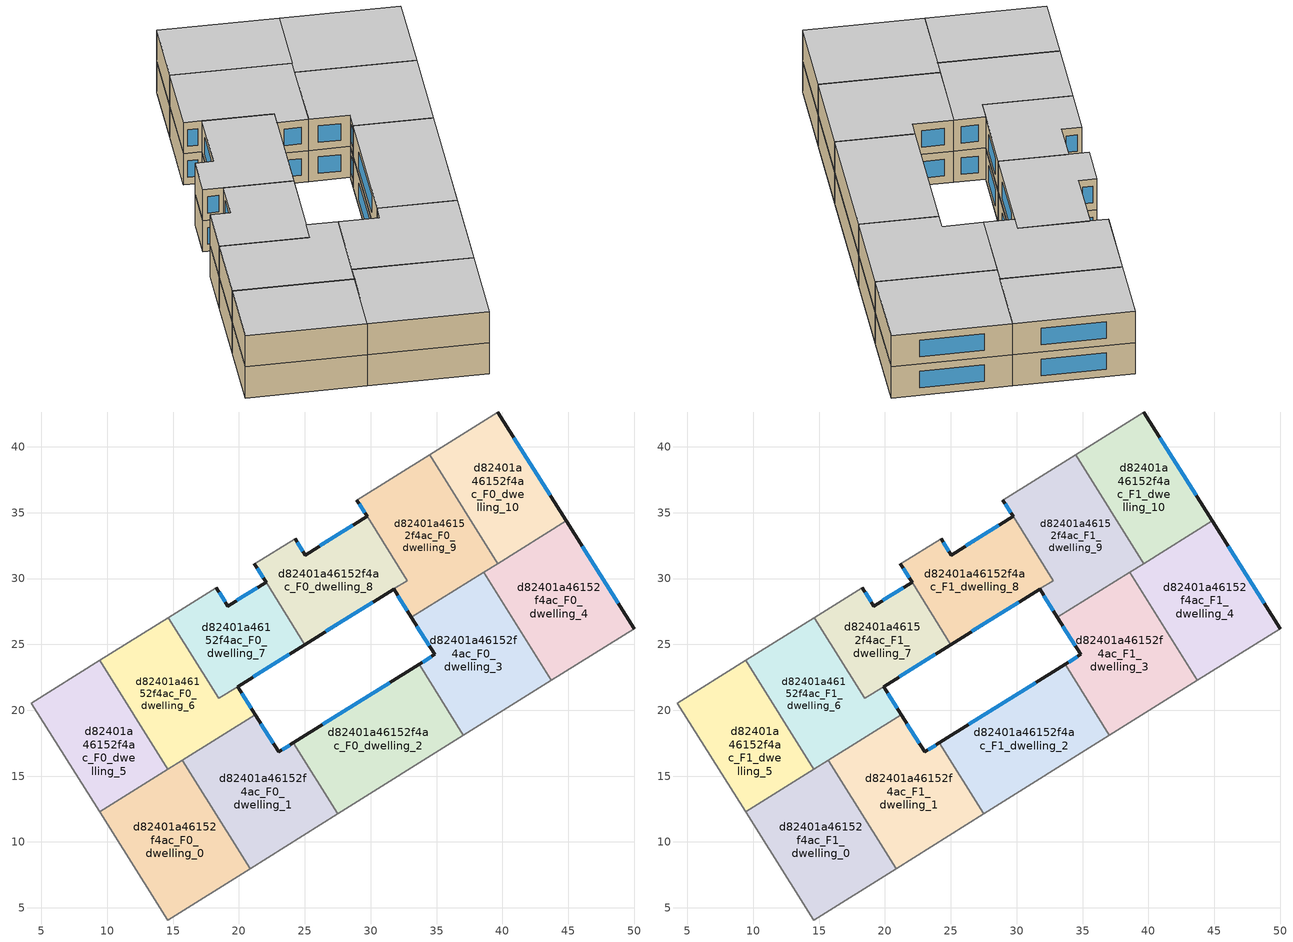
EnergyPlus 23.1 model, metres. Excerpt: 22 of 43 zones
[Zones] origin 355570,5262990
d82401a46152f4ac_F0_dwelling_0
 floor ground (EU_floor_Construction): 15.71,16.2 20.84,7.98 14.59,4.08 9.43,12.28 z0
 wall adiabatic (EU_wall_Construction): 9.43,12.28 14.59,4.08 20.84,7.98 z0:3
 wall to d82401a46152f4ac_F0_dwelling_1 (EU_wall_Construction): 20.84,7.98 15.71,16.2 z0:3
 wall to d82401a46152f4ac_F0_dwelling_5 (EU_wall_Construction): 14.61,15.51 9.43,12.28 z0:3
 wall to d82401a46152f4ac_F0_dwelling_6 (EU_wall_Construction): 15.71,16.2 14.61,15.51 z0:3
d82401a46152f4ac_F0_dwelling_1
 floor ground (EU_floor_Construction): 24.13,17.52 27.49,12.13 20.84,7.98 15.71,16.2 21.24,19.65 23.02,16.83 z0
 wall outside (EU_wall_Construction): 24.13,17.52 23.02,16.83 21.24,19.65 z0:3
 wall to d82401a46152f4ac_F0_dwelling_2 (EU_wall_Construction): 27.49,12.13 24.13,17.52 z0:3
 wall adiabatic (EU_wall_Construction): 20.84,7.98 27.49,12.13 z0:3
 wall to d82401a46152f4ac_F0_dwelling_6 (EU_wall_Construction): 21.24,19.65 15.71,16.2 z0:3
 window (EU_Window_Construction): 22.6,17.5 21.66,18.99 / 23.87,17.36 23.28,17 z0.7:2.3
d82401a46152f4ac_F0_dwelling_10
 floor ground (EU_floor_Construction): 39.65,42.64 44.84,34.39 39.64,31.14 34.47,39.41 z0
 wall outside (EU_wall_Construction): 44.84,34.39 39.65,42.64 z0:3
 wall to d82401a46152f4ac_F0_dwelling_9 (EU_wall_Construction): 34.47,39.41 39.64,31.14 z0:3
 wall adiabatic (EU_wall_Construction): 39.65,42.64 34.47,39.41 z0:3
 wall to d82401a46152f4ac_F0_dwelling_4 (EU_wall_Construction): 39.64,31.14 44.84,34.39 z0:3
 window (EU_Window_Construction): 43.62,36.33 40.87,40.71 z0.7:2.3
d82401a46152f4ac_F0_dwelling_2
 floor ground (EU_floor_Construction): 33.68,23.49 37.04,18.1 27.49,12.13 24.13,17.52 z0
 wall outside (EU_wall_Construction): 33.68,23.49 24.13,17.52 z0:3
 wall to d82401a46152f4ac_F0_dwelling_3 (EU_wall_Construction): 37.04,18.1 33.68,23.49 z0:3
 wall adiabatic (EU_wall_Construction): 27.49,12.13 37.04,18.1 z0:3
 window (EU_Window_Construction): 31.43,22.09 26.37,18.92 z0.7:2.3
d82401a46152f4ac_F0_dwelling_3
 floor ground (EU_floor_Construction): 38.59,30.48 43.72,22.26 37.04,18.1 33.68,23.49 34.87,24.24 33.1,27.06 z0
 wall outside (EU_wall_Construction): 33.1,27.06 34.87,24.24 33.68,23.49 z0:3
 wall to d82401a46152f4ac_F0_dwelling_4 (EU_wall_Construction): 43.72,22.26 38.59,30.48 z0:3
 wall adiabatic (EU_wall_Construction): 37.04,18.1 43.72,22.26 z0:3
 wall to d82401a46152f4ac_F0_dwelling_9 (EU_wall_Construction): 38.59,30.48 33.1,27.06 z0:3
 window (EU_Window_Construction): 34.59,24.06 33.96,23.66 / 33.52,26.39 34.46,24.9 z0.7:2.3
d82401a46152f4ac_F0_dwelling_4
 floor ground (EU_floor_Construction): 44.84,34.39 50,26.19 43.72,22.26 38.59,30.48 z0
 wall outside (EU_wall_Construction): 50,26.19 44.84,34.39 z0:3
 wall adiabatic (EU_wall_Construction): 43.72,22.26 50,26.19 z0:3
 wall to d82401a46152f4ac_F0_dwelling_9 (EU_wall_Construction): 39.64,31.14 38.59,30.48 z0:3
 window (EU_Window_Construction): 48.79,28.11 46.05,32.46 z0.7:2.3
d82401a46152f4ac_F0_dwelling_5
 floor ground (EU_floor_Construction): 9.45,23.78 14.61,15.51 9.43,12.28 4.24,20.53 z0
 wall adiabatic (EU_wall_Construction): 9.45,23.78 4.24,20.53 9.43,12.28 z0:3
 wall to d82401a46152f4ac_F0_dwelling_6 (EU_wall_Construction): 14.61,15.51 9.45,23.78 z0:3
d82401a46152f4ac_F0_dwelling_6
 floor ground (EU_floor_Construction): 19.9,21.79 21.24,19.65 14.61,15.51 9.45,23.78 14.64,27.02 18.46,20.9 z0
 wall outside (EU_wall_Construction): 21.24,19.65 19.9,21.79 z0:3
 wall adiabatic (EU_wall_Construction): 14.64,27.02 9.45,23.78 z0:3
 wall to d82401a46152f4ac_F0_dwelling_7 (EU_wall_Construction): 19.9,21.79 18.46,20.9 14.64,27.02 z0:3
 window (EU_Window_Construction): 20.93,20.16 20.21,21.29 z0.7:2.3
d82401a46152f4ac_F0_dwelling_7
 floor ground (EU_floor_Construction): 22.06,29.72 25.01,24.99 18.46,20.9 14.64,27.02 18.29,29.3 19.16,27.92 z0
 wall outside (EU_wall_Construction): 22.06,29.72 19.16,27.92 18.29,29.3 / 19.89,21.79 25.01,24.99 z0:3
 wall adiabatic (EU_wall_Construction): 18.29,29.3 14.64,27.02 z0:3
 wall to d82401a46152f4ac_F0_dwelling_8 (EU_wall_Construction): 25.01,24.99 22.06,29.72 z0:3
 window (EU_Window_Construction): 18.95,28.24 18.49,28.98 / 21.38,29.3 19.84,28.34 / 21.1,22.54 23.81,24.24 z0.7:2.3
d82401a46152f4ac_F0_dwelling_8
 floor ground (EU_floor_Construction): 29.72,34.72 32.77,29.84 25.01,24.99 22.06,29.72 21.18,31.11 24.26,33.04 25.04,31.78 z0
 wall outside (EU_wall_Construction): 25.01,24.99 31.74,29.2 / 21.18,31.11 22.06,29.72 / 29.72,34.72 25.04,31.78 24.26,33.04 z0:3
 wall adiabatic (EU_wall_Construction): 24.26,33.04 21.19,31.12 z0:3
 wall to d82401a46152f4ac_F0_dwelling_9 (EU_wall_Construction): 31.75,29.21 32.77,29.84 29.72,34.72 z0:3
 window (EU_Window_Construction): 26.59,25.98 30.16,28.21 / 21.39,30.79 21.85,30.05 / 24.86,32.08 24.44,32.74 / 28.62,34.03 26.14,32.47 z0.7:2.3
d82401a46152f4ac_F0_dwelling_9
 floor ground (EU_floor_Construction): 34.47,39.41 39.64,31.14 33.1,27.06 31.75,29.21 32.77,29.84 29.72,34.72 28.94,35.96 z0
 wall outside (EU_wall_Construction): 28.94,35.96 29.72,34.72 / 31.75,29.21 33.1,27.06 z0:3
 wall adiabatic (EU_wall_Construction): 34.47,39.41 28.95,35.96 z0:3
 window (EU_Window_Construction): 29.12,35.67 29.54,35.01 / 32.07,28.7 32.78,27.56 z0.7:2.3
d82401a46152f4ac_F1_dwelling_0
 floor to d82401a46152f4ac_F0_dwelling_0 (EU_floor_Construction): 15.71,16.2 20.84,7.98 14.59,4.08 9.43,12.28 z3
 wall adiabatic (EU_wall_Construction): 9.43,12.28 14.59,4.08 20.84,7.98 z3:6
 wall to d82401a46152f4ac_F1_dwelling_1 (EU_wall_Construction): 20.84,7.98 15.71,16.2 z3:6
 wall to d82401a46152f4ac_F1_dwelling_5 (EU_wall_Construction): 14.61,15.51 9.43,12.28 z3:6
 wall to d82401a46152f4ac_F1_dwelling_6 (EU_wall_Construction): 15.71,16.2 14.61,15.51 z3:6
 ceiling to d82401a46152f4ac_F2_dwelling_0 (EU_floor_Construction): 20.84,7.98 15.71,16.2 9.43,12.28 14.59,4.08 z6
d82401a46152f4ac_F1_dwelling_1
 floor to d82401a46152f4ac_F0_dwelling_1 (EU_floor_Construction): 24.13,17.52 27.49,12.13 20.84,7.98 15.71,16.2 21.24,19.65 23.02,16.83 z3
 wall outside (EU_wall_Construction): 24.13,17.52 23.02,16.83 21.24,19.65 z3:6
 wall to d82401a46152f4ac_F1_dwelling_2 (EU_wall_Construction): 27.49,12.13 24.13,17.52 z3:6
 wall adiabatic (EU_wall_Construction): 20.84,7.98 27.49,12.13 z3:6
 wall to d82401a46152f4ac_F1_dwelling_6 (EU_wall_Construction): 21.24,19.65 15.71,16.2 z3:6
 window (EU_Window_Construction): 22.6,17.5 21.66,18.99 / 23.87,17.36 23.28,17 z3.7:5.3
 ceiling to d82401a46152f4ac_F2_dwelling_1 (EU_floor_Construction): 27.49,12.13 24.13,17.52 23.02,16.83 21.24,19.65 15.71,16.2 20.84,7.98 z6
d82401a46152f4ac_F1_dwelling_10
 floor to d82401a46152f4ac_F0_dwelling_10 (EU_floor_Construction): 39.65,42.64 44.84,34.39 39.64,31.14 34.47,39.41 z3
 wall outside (EU_wall_Construction): 44.84,34.39 39.65,42.64 z3:6
 wall to d82401a46152f4ac_F1_dwelling_9 (EU_wall_Construction): 34.47,39.41 39.64,31.14 z3:6
 wall adiabatic (EU_wall_Construction): 39.65,42.64 34.47,39.41 z3:6
 wall to d82401a46152f4ac_F1_dwelling_4 (EU_wall_Construction): 39.64,31.14 44.84,34.39 z3:6
 window (EU_Window_Construction): 43.62,36.33 40.87,40.71 z3.7:5.3
 ceiling to d82401a46152f4ac_F2_dwelling_10 (EU_floor_Construction): 44.84,34.39 39.65,42.64 34.47,39.41 39.64,31.14 z6
d82401a46152f4ac_F1_dwelling_2
 floor to d82401a46152f4ac_F0_dwelling_2 (EU_floor_Construction): 33.68,23.49 37.04,18.1 27.49,12.13 24.13,17.52 z3
 wall outside (EU_wall_Construction): 33.68,23.49 24.13,17.52 z3:6
 wall to d82401a46152f4ac_F1_dwelling_3 (EU_wall_Construction): 37.04,18.1 33.68,23.49 z3:6
 wall adiabatic (EU_wall_Construction): 27.49,12.13 37.04,18.1 z3:6
 window (EU_Window_Construction): 31.43,22.09 26.37,18.92 z3.7:5.3
 ceiling to d82401a46152f4ac_F2_dwelling_2 (EU_floor_Construction): 37.04,18.1 33.68,23.49 24.13,17.52 27.49,12.13 z6
d82401a46152f4ac_F1_dwelling_3
 floor to d82401a46152f4ac_F0_dwelling_3 (EU_floor_Construction): 38.59,30.48 43.72,22.26 37.04,18.1 33.68,23.49 34.87,24.24 33.1,27.06 z3
 wall outside (EU_wall_Construction): 33.1,27.06 34.87,24.24 33.68,23.49 z3:6
 wall to d82401a46152f4ac_F1_dwelling_4 (EU_wall_Construction): 43.72,22.26 38.59,30.48 z3:6
 wall adiabatic (EU_wall_Construction): 37.04,18.1 43.72,22.26 z3:6
 wall to d82401a46152f4ac_F1_dwelling_9 (EU_wall_Construction): 38.59,30.48 33.1,27.06 z3:6
 window (EU_Window_Construction): 34.59,24.06 33.96,23.66 / 33.52,26.39 34.46,24.9 z3.7:5.3
 ceiling to d82401a46152f4ac_F2_dwelling_3 (EU_floor_Construction): 43.72,22.26 38.59,30.48 33.1,27.06 34.87,24.24 33.68,23.49 37.04,18.1 z6
d82401a46152f4ac_F1_dwelling_4
 floor to d82401a46152f4ac_F0_dwelling_4 (EU_floor_Construction): 44.84,34.39 50,26.19 43.72,22.26 38.59,30.48 z3
 wall outside (EU_wall_Construction): 50,26.19 44.84,34.39 z3:6
 wall adiabatic (EU_wall_Construction): 43.72,22.26 50,26.19 z3:6
 wall to d82401a46152f4ac_F1_dwelling_9 (EU_wall_Construction): 39.64,31.14 38.59,30.48 z3:6
 window (EU_Window_Construction): 48.79,28.11 46.05,32.46 z3.7:5.3
 ceiling to d82401a46152f4ac_F2_dwelling_4 (EU_floor_Construction): 50,26.19 44.84,34.39 38.59,30.48 43.72,22.26 z6
d82401a46152f4ac_F1_dwelling_5
 floor to d82401a46152f4ac_F0_dwelling_5 (EU_floor_Construction): 9.45,23.78 14.61,15.51 9.43,12.28 4.24,20.53 z3
 wall adiabatic (EU_wall_Construction): 9.45,23.78 4.24,20.53 9.43,12.28 z3:6
 wall to d82401a46152f4ac_F1_dwelling_6 (EU_wall_Construction): 14.61,15.51 9.45,23.78 z3:6
 ceiling to d82401a46152f4ac_F2_dwelling_5 (EU_floor_Construction): 14.61,15.51 9.45,23.78 4.24,20.53 9.43,12.28 z6
d82401a46152f4ac_F1_dwelling_6
 floor to d82401a46152f4ac_F0_dwelling_6 (EU_floor_Construction): 19.9,21.79 21.24,19.65 14.61,15.51 9.45,23.78 14.64,27.02 18.46,20.9 z3
 wall outside (EU_wall_Construction): 21.24,19.65 19.9,21.79 z3:6
 wall adiabatic (EU_wall_Construction): 14.64,27.02 9.45,23.78 z3:6
 wall to d82401a46152f4ac_F1_dwelling_7 (EU_wall_Construction): 19.9,21.79 18.46,20.9 14.64,27.02 z3:6
 window (EU_Window_Construction): 20.93,20.16 20.21,21.29 z3.7:5.3
 ceiling to d82401a46152f4ac_F2_dwelling_6 (EU_floor_Construction): 21.24,19.65 19.9,21.79 18.46,20.9 14.64,27.02 9.45,23.78 14.61,15.51 z6
d82401a46152f4ac_F1_dwelling_7
 floor to d82401a46152f4ac_F0_dwelling_7 (EU_floor_Construction): 22.06,29.72 25.01,24.99 18.46,20.9 14.64,27.02 18.29,29.3 19.16,27.92 z3
 wall outside (EU_wall_Construction): 22.06,29.72 19.16,27.92 18.29,29.3 / 19.89,21.79 25.01,24.99 z3:6
 wall adiabatic (EU_wall_Construction): 18.29,29.3 14.64,27.02 z3:6
 wall to d82401a46152f4ac_F1_dwelling_8 (EU_wall_Construction): 25.01,24.99 22.06,29.72 z3:6
 window (EU_Window_Construction): 18.95,28.24 18.49,28.98 / 21.38,29.3 19.84,28.34 / 21.1,22.54 23.81,24.24 z3.7:5.3
 ceiling to d82401a46152f4ac_F2_dwelling_7 (EU_floor_Construction): 25.01,24.99 22.06,29.72 19.16,27.92 18.29,29.3 14.64,27.02 18.46,20.9 z6
d82401a46152f4ac_F1_dwelling_8
 floor to d82401a46152f4ac_F0_dwelling_8 (EU_floor_Construction): 29.72,34.72 32.77,29.84 25.01,24.99 22.06,29.72 21.18,31.11 24.26,33.04 25.04,31.78 z3
 wall outside (EU_wall_Construction): 25.01,24.99 31.74,29.2 / 21.18,31.11 22.06,29.72 / 29.72,34.72 25.04,31.78 24.26,33.04 z3:6
 wall adiabatic (EU_wall_Construction): 24.26,33.04 21.19,31.12 z3:6
 wall to d82401a46152f4ac_F1_dwelling_9 (EU_wall_Construction): 31.75,29.21 32.77,29.84 29.72,34.72 z3:6
 window (EU_Window_Construction): 26.59,25.98 30.16,28.21 / 21.39,30.79 21.85,30.05 / 24.86,32.08 24.44,32.74 / 28.62,34.03 26.14,32.47 z3.7:5.3
 ceiling to d82401a46152f4ac_F2_dwelling_8 (EU_floor_Construction): 32.77,29.84 29.72,34.72 25.04,31.78 24.26,33.04 21.18,31.11 22.06,29.72 25.01,24.99 z6
d82401a46152f4ac_F1_dwelling_9
 floor to d82401a46152f4ac_F0_dwelling_9 (EU_floor_Construction): 34.47,39.41 39.64,31.14 33.1,27.06 31.75,29.21 32.77,29.84 29.72,34.72 28.94,35.96 z3
 wall outside (EU_wall_Construction): 28.94,35.96 29.72,34.72 / 31.75,29.21 33.1,27.06 z3:6
 wall adiabatic (EU_wall_Construction): 34.47,39.41 28.95,35.96 z3:6
 window (EU_Window_Construction): 29.12,35.67 29.54,35.01 / 32.07,28.7 32.78,27.56 z3.7:5.3
 ceiling to d82401a46152f4ac_F2_dwelling_9 (EU_floor_Construction): 39.64,31.14 34.47,39.41 28.94,35.96 29.72,34.72 32.77,29.84 31.75,29.21 33.1,27.06 z6
[Building]
EU S2 Campaign: North Axis=0; Terrain=City; Solar Distribution=FullExterior
[Site:Location]
Budapest.Ferenc.Liszt.Intl.AP: Latitude=47.437; Longitude=19.256; Time Zone=1; Elevation=185
[SizingPeriod:WeatherFileDays]
AnnualSizingPeriod: Begin Month=1; Begin Day of Month=1; End Month=12; End Day of Month=31; Day of Week for Start Day=Monday; Use Weather File Daylight Saving Period=No; Use Weather File Rain and Snow Indicators=No
[MATERIAL]
EU_InternalMass_Material: Roughness=MediumRough; Thickness=0.1; Conductivity=1; Density=1800; Specific Heat=900; Thermal Absorptance=0.9; Solar Absorptance=0.7; Visible Absorptance=0.7
[MATERIAL:NOMASS] Roughness=MediumRough; Thermal Absorptance=0.9; Solar Absorptance=0.7; Visible Absorptance=0.7
Name | Thermal Resistance
EU_wall_NoMass | 0.832559
EU_floor_NoMass | 0.872794
[WINDOWMATERIAL:SIMPLEGLAZINGSYSTEM]
EU_Window_SimpleGlazing: UFactor=2.79869; Solar Heat Gain Coefficient=0.75; Visible Transmittance=0.75
[CONSTRUCTION]
EU_wall_Construction: EU_wall_NoMass
EU_floor_Construction: EU_floor_NoMass
EU_Window_Construction: EU_Window_SimpleGlazing
EU_InternalMass_Construction: EU_InternalMass_Material
[ZONE] Type=1; Multiplier=1; Ceiling Height=autocalculate; Floor Area=autocalculate; Part of Total Floor Area=Yes
Name | Volume
d82401a46152f4ac_F0_dwelling_0; d82401a46152f4ac_F1_dwelling_0 | 214.756
d82401a46152f4ac_F0_dwelling_1; d82401a46152f4ac_F1_dwelling_1 | 214.738
d82401a46152f4ac_F0_dwelling_10; d82401a46152f4ac_F1_dwelling_10 | 178.971
d82401a46152f4ac_F0_dwelling_2; d82401a46152f4ac_F1_dwelling_2 | 214.739
d82401a46152f4ac_F0_dwelling_3; d82401a46152f4ac_F1_dwelling_3; d82401a46152f4ac_F0_dwelling_4; d82401a46152f4ac_F1_dwelling_4 | 214.742
d82401a46152f4ac_F0_dwelling_5; d82401a46152f4ac_F1_dwelling_5 | 178.95
d82401a46152f4ac_F0_dwelling_6; d82401a46152f4ac_F1_dwelling_6 | 191.809
d82401a46152f4ac_F0_dwelling_7 | 150.538
d82401a46152f4ac_F1_dwelling_7 | 150.485
d82401a46152f4ac_F0_dwelling_8; d82401a46152f4ac_F1_dwelling_8 | 173.713
d82401a46152f4ac_F0_dwelling_9; d82401a46152f4ac_F1_dwelling_9 | 199.776
[INTERNALMASS] Construction=EU_InternalMass_Construction
Name | Zone or ZoneList | Surface Area
d82401a46152f4ac_F0_dwelling_0_EU_InternalMass | d82401a46152f4ac_F0_dwelling_0 | 71.5852
d82401a46152f4ac_F0_dwelling_1_EU_InternalMass | d82401a46152f4ac_F0_dwelling_1 | 71.5793
d82401a46152f4ac_F0_dwelling_2_EU_InternalMass | d82401a46152f4ac_F0_dwelling_2 | 71.5795
d82401a46152f4ac_F0_dwelling_3_EU_InternalMass | d82401a46152f4ac_F0_dwelling_3 | 71.5807
d82401a46152f4ac_F0_dwelling_4_EU_InternalMass | d82401a46152f4ac_F0_dwelling_4 | 71.5807
d82401a46152f4ac_F0_dwelling_5_EU_InternalMass | d82401a46152f4ac_F0_dwelling_5 | 59.65
d82401a46152f4ac_F0_dwelling_6_EU_InternalMass | d82401a46152f4ac_F0_dwelling_6 | 63.9359
d82401a46152f4ac_F0_dwelling_7_EU_InternalMass | d82401a46152f4ac_F0_dwelling_7 | 50.1804
d82401a46152f4ac_F0_dwelling_8_EU_InternalMass | d82401a46152f4ac_F0_dwelling_8 | 57.8999
d82401a46152f4ac_F0_dwelling_9_EU_InternalMass | d82401a46152f4ac_F0_dwelling_9 | 66.5905
d82401a46152f4ac_F0_dwelling_10_EU_InternalMass | d82401a46152f4ac_F0_dwelling_10 | 59.6568
d82401a46152f4ac_F1_dwelling_0_EU_InternalMass | d82401a46152f4ac_F1_dwelling_0 | 71.5852
d82401a46152f4ac_F1_dwelling_1_EU_InternalMass | d82401a46152f4ac_F1_dwelling_1 | 71.5793
d82401a46152f4ac_F1_dwelling_2_EU_InternalMass | d82401a46152f4ac_F1_dwelling_2 | 71.5795
d82401a46152f4ac_F1_dwelling_3_EU_InternalMass | d82401a46152f4ac_F1_dwelling_3 | 71.5807
d82401a46152f4ac_F1_dwelling_4_EU_InternalMass | d82401a46152f4ac_F1_dwelling_4 | 71.5807
d82401a46152f4ac_F1_dwelling_5_EU_InternalMass | d82401a46152f4ac_F1_dwelling_5 | 59.65
d82401a46152f4ac_F1_dwelling_6_EU_InternalMass | d82401a46152f4ac_F1_dwelling_6 | 63.9359
d82401a46152f4ac_F1_dwelling_7_EU_InternalMass | d82401a46152f4ac_F1_dwelling_7 | 50.1804
d82401a46152f4ac_F1_dwelling_8_EU_InternalMass | d82401a46152f4ac_F1_dwelling_8 | 57.8999
d82401a46152f4ac_F1_dwelling_9_EU_InternalMass | d82401a46152f4ac_F1_dwelling_9 | 66.5905
d82401a46152f4ac_F1_dwelling_10_EU_InternalMass | d82401a46152f4ac_F1_dwelling_10 | 59.6568
[OTHEREQUIPMENT] Fuel Type=Electricity; Design Level Calculation Method=Watts/Area; Power per Zone Floor Area=1; Fraction Latent=0; Fraction Radiant=0; Fraction Lost=0; Carbon Dioxide Generation Rate=0; EndUse Subcategory=EU_Step8_InternalGains
Name | Zone or ZoneList or Space or SpaceList | Schedule
EU_Step8_InternalGain_d82401a46152f4ac_F0_dwelling_0_f000 | d82401a46152f4ac_F0_dwelling_0 | EU_Step8_GainSchedule_d82401a46152f4ac_F0_dwelling_0_f000
EU_Step8_InternalGain_d82401a46152f4ac_F0_dwelling_1_f000 | d82401a46152f4ac_F0_dwelling_1 | EU_Step8_GainSchedule_d82401a46152f4ac_F0_dwelling_1_f000
EU_Step8_InternalGain_d82401a46152f4ac_F0_dwelling_2_f000 | d82401a46152f4ac_F0_dwelling_2 | EU_Step8_GainSchedule_d82401a46152f4ac_F0_dwelling_2_f000
EU_Step8_InternalGain_d82401a46152f4ac_F0_dwelling_3_f000 | d82401a46152f4ac_F0_dwelling_3 | EU_Step8_GainSchedule_d82401a46152f4ac_F0_dwelling_3_f000
EU_Step8_InternalGain_d82401a46152f4ac_F0_dwelling_4_f000 | d82401a46152f4ac_F0_dwelling_4 | EU_Step8_GainSchedule_d82401a46152f4ac_F0_dwelling_4_f000
EU_Step8_InternalGain_d82401a46152f4ac_F0_dwelling_5_f000 | d82401a46152f4ac_F0_dwelling_5 | EU_Step8_GainSchedule_d82401a46152f4ac_F0_dwelling_5_f000
EU_Step8_InternalGain_d82401a46152f4ac_F0_dwelling_6_f000 | d82401a46152f4ac_F0_dwelling_6 | EU_Step8_GainSchedule_d82401a46152f4ac_F0_dwelling_6_f000
EU_Step8_InternalGain_d82401a46152f4ac_F0_dwelling_7_f000 | d82401a46152f4ac_F0_dwelling_7 | EU_Step8_GainSchedule_d82401a46152f4ac_F0_dwelling_7_f000
EU_Step8_InternalGain_d82401a46152f4ac_F0_dwelling_8_f000 | d82401a46152f4ac_F0_dwelling_8 | EU_Step8_GainSchedule_d82401a46152f4ac_F0_dwelling_8_f000
EU_Step8_InternalGain_d82401a46152f4ac_F0_dwelling_9_f000 | d82401a46152f4ac_F0_dwelling_9 | EU_Step8_GainSchedule_d82401a46152f4ac_F0_dwelling_9_f000
EU_Step8_InternalGain_d82401a46152f4ac_F0_dwelling_10_f000 | d82401a46152f4ac_F0_dwelling_10 | EU_Step8_GainSchedule_d82401a46152f4ac_F0_dwelling_10_f000
EU_Step8_InternalGain_d82401a46152f4ac_F1_dwelling_0_f000 | d82401a46152f4ac_F1_dwelling_0 | EU_Step8_GainSchedule_d82401a46152f4ac_F1_dwelling_0_f000
EU_Step8_InternalGain_d82401a46152f4ac_F1_dwelling_1_f000 | d82401a46152f4ac_F1_dwelling_1 | EU_Step8_GainSchedule_d82401a46152f4ac_F1_dwelling_1_f000
EU_Step8_InternalGain_d82401a46152f4ac_F1_dwelling_2_f000 | d82401a46152f4ac_F1_dwelling_2 | EU_Step8_GainSchedule_d82401a46152f4ac_F1_dwelling_2_f000
EU_Step8_InternalGain_d82401a46152f4ac_F1_dwelling_3_f000 | d82401a46152f4ac_F1_dwelling_3 | EU_Step8_GainSchedule_d82401a46152f4ac_F1_dwelling_3_f000
EU_Step8_InternalGain_d82401a46152f4ac_F1_dwelling_4_f000 | d82401a46152f4ac_F1_dwelling_4 | EU_Step8_GainSchedule_d82401a46152f4ac_F1_dwelling_4_f000
EU_Step8_InternalGain_d82401a46152f4ac_F1_dwelling_5_f000 | d82401a46152f4ac_F1_dwelling_5 | EU_Step8_GainSchedule_d82401a46152f4ac_F1_dwelling_5_f000
EU_Step8_InternalGain_d82401a46152f4ac_F1_dwelling_6_f000 | d82401a46152f4ac_F1_dwelling_6 | EU_Step8_GainSchedule_d82401a46152f4ac_F1_dwelling_6_f000
EU_Step8_InternalGain_d82401a46152f4ac_F1_dwelling_7_f000 | d82401a46152f4ac_F1_dwelling_7 | EU_Step8_GainSchedule_d82401a46152f4ac_F1_dwelling_7_f000
EU_Step8_InternalGain_d82401a46152f4ac_F1_dwelling_8_f000 | d82401a46152f4ac_F1_dwelling_8 | EU_Step8_GainSchedule_d82401a46152f4ac_F1_dwelling_8_f000
EU_Step8_InternalGain_d82401a46152f4ac_F1_dwelling_9_f000 | d82401a46152f4ac_F1_dwelling_9 | EU_Step8_GainSchedule_d82401a46152f4ac_F1_dwelling_9_f000
EU_Step8_InternalGain_d82401a46152f4ac_F1_dwelling_10_f000 | d82401a46152f4ac_F1_dwelling_10 | EU_Step8_GainSchedule_d82401a46152f4ac_F1_dwelling_10_f000
[ZONEVENTILATION:DESIGNFLOWRATE] Schedule=EU_AlwaysOn; Design Flow Rate Calculation Method=AirChanges/Hour; Air Changes per Hour=0.475469; Ventilation Type=Natural; Fan Pressure Rise=0; Fan Total Efficiency=1; Constant Term Coefficient=1; Temperature Term Coefficient=0; Velocity Term Coefficient=0; Velocity Squared Term Coefficient=0; Minimum Indoor Temperature=-100; Maximum Indoor Temperature=100; Delta Temperature=-100; Minimum Outdoor Temperature=-100; Maximum Outdoor Temperature=100; Maximum Wind Speed=40
Name | Zone or ZoneList or Space or SpaceList
EU_ConstantAir_d82401a46152f4ac_F0_dwelling_0 | d82401a46152f4ac_F0_dwelling_0
EU_ConstantAir_d82401a46152f4ac_F0_dwelling_1 | d82401a46152f4ac_F0_dwelling_1
EU_ConstantAir_d82401a46152f4ac_F0_dwelling_2 | d82401a46152f4ac_F0_dwelling_2
EU_ConstantAir_d82401a46152f4ac_F0_dwelling_3 | d82401a46152f4ac_F0_dwelling_3
EU_ConstantAir_d82401a46152f4ac_F0_dwelling_4 | d82401a46152f4ac_F0_dwelling_4
EU_ConstantAir_d82401a46152f4ac_F0_dwelling_5 | d82401a46152f4ac_F0_dwelling_5
EU_ConstantAir_d82401a46152f4ac_F0_dwelling_6 | d82401a46152f4ac_F0_dwelling_6
EU_ConstantAir_d82401a46152f4ac_F0_dwelling_7 | d82401a46152f4ac_F0_dwelling_7
EU_ConstantAir_d82401a46152f4ac_F0_dwelling_8 | d82401a46152f4ac_F0_dwelling_8
EU_ConstantAir_d82401a46152f4ac_F0_dwelling_9 | d82401a46152f4ac_F0_dwelling_9
EU_ConstantAir_d82401a46152f4ac_F0_dwelling_10 | d82401a46152f4ac_F0_dwelling_10
EU_ConstantAir_d82401a46152f4ac_F1_dwelling_0 | d82401a46152f4ac_F1_dwelling_0
EU_ConstantAir_d82401a46152f4ac_F1_dwelling_1 | d82401a46152f4ac_F1_dwelling_1
EU_ConstantAir_d82401a46152f4ac_F1_dwelling_2 | d82401a46152f4ac_F1_dwelling_2
EU_ConstantAir_d82401a46152f4ac_F1_dwelling_3 | d82401a46152f4ac_F1_dwelling_3
EU_ConstantAir_d82401a46152f4ac_F1_dwelling_4 | d82401a46152f4ac_F1_dwelling_4
EU_ConstantAir_d82401a46152f4ac_F1_dwelling_5 | d82401a46152f4ac_F1_dwelling_5
EU_ConstantAir_d82401a46152f4ac_F1_dwelling_6 | d82401a46152f4ac_F1_dwelling_6
EU_ConstantAir_d82401a46152f4ac_F1_dwelling_7 | d82401a46152f4ac_F1_dwelling_7
EU_ConstantAir_d82401a46152f4ac_F1_dwelling_8 | d82401a46152f4ac_F1_dwelling_8
EU_ConstantAir_d82401a46152f4ac_F1_dwelling_9 | d82401a46152f4ac_F1_dwelling_9
EU_ConstantAir_d82401a46152f4ac_F1_dwelling_10 | d82401a46152f4ac_F1_dwelling_10
[HVACTEMPLATE:THERMOSTAT] Constant Heating Setpoint=20; Constant Cooling Setpoint=50
EU_HeatOnly_d82401a46152f4ac_F0_dwelling_0; EU_HeatOnly_d82401a46152f4ac_F0_dwelling_1; EU_HeatOnly_d82401a46152f4ac_F0_dwelling_2; EU_HeatOnly_d82401a46152f4ac_F0_dwelling_3; EU_HeatOnly_d82401a46152f4ac_F0_dwelling_4; EU_HeatOnly_d82401a46152f4ac_F0_dwelling_5; EU_HeatOnly_d82401a46152f4ac_F0_dwelling_6; EU_HeatOnly_d82401a46152f4ac_F0_dwelling_7; EU_HeatOnly_d82401a46152f4ac_F0_dwelling_8; EU_HeatOnly_d82401a46152f4ac_F0_dwelling_9; EU_HeatOnly_d82401a46152f4ac_F0_dwelling_10; EU_HeatOnly_d82401a46152f4ac_F1_dwelling_0; EU_HeatOnly_d82401a46152f4ac_F1_dwelling_1; EU_HeatOnly_d82401a46152f4ac_F1_dwelling_2; EU_HeatOnly_d82401a46152f4ac_F1_dwelling_3; EU_HeatOnly_d82401a46152f4ac_F1_dwelling_4; EU_HeatOnly_d82401a46152f4ac_F1_dwelling_5; EU_HeatOnly_d82401a46152f4ac_F1_dwelling_6; EU_HeatOnly_d82401a46152f4ac_F1_dwelling_7; EU_HeatOnly_d82401a46152f4ac_F1_dwelling_8; EU_HeatOnly_d82401a46152f4ac_F1_dwelling_9; EU_HeatOnly_d82401a46152f4ac_F1_dwelling_10; EU_HeatOnly_d82401a46152f4ac_F2_dwelling_0; EU_HeatOnly_d82401a46152f4ac_F2_dwelling_1; EU_HeatOnly_d82401a46152f4ac_F2_dwelling_2; EU_HeatOnly_d82401a46152f4ac_F2_dwelling_3; EU_HeatOnly_d82401a46152f4ac_F2_dwelling_4; EU_HeatOnly_d82401a46152f4ac_F2_dwelling_5; EU_HeatOnly_d82401a46152f4ac_F2_dwelling_6; EU_HeatOnly_d82401a46152f4ac_F2_dwelling_7; EU_HeatOnly_d82401a46152f4ac_F2_dwelling_8; EU_HeatOnly_d82401a46152f4ac_F2_dwelling_9; EU_HeatOnly_d82401a46152f4ac_F2_dwelling_10; EU_HeatOnly_d82401a46152f4ac_F3_dwelling_0; EU_HeatOnly_d82401a46152f4ac_F3_dwelling_1; EU_HeatOnly_d82401a46152f4ac_F3_dwelling_2; EU_HeatOnly_d82401a46152f4ac_F3_dwelling_3; EU_HeatOnly_d82401a46152f4ac_F3_dwelling_4; EU_HeatOnly_d82401a46152f4ac_F3_dwelling_5; EU_HeatOnly_d82401a46152f4ac_F3_dwelling_6; EU_HeatOnly_d82401a46152f4ac_F3_dwelling_7; EU_HeatOnly_d82401a46152f4ac_F3_dwelling_8; EU_HeatOnly_d82401a46152f4ac_F3_dwelling_9
[HVACTEMPLATE:ZONE:IDEALLOADSAIRSYSTEM] System Availability Schedule=EU_AlwaysOn; Maximum Heating Supply Air Temperature=50; Minimum Cooling Supply Air Temperature=13; Maximum Heating Supply Air Humidity Ratio=0.0156; Minimum Cooling Supply Air Humidity Ratio=0.0077; Heating Limit=NoLimit; Cooling Limit=NoLimit; Heating Availability Schedule=EU_AlwaysOn; Cooling Availability Schedule=EU_CoolingOff; Dehumidification Control Type=ConstantSensibleHeatRatio; Cooling Sensible Heat Ratio=0.7; Dehumidification Setpoint=60; Humidification Control Type=None; Humidification Setpoint=30; Outdoor Air Method=None; Outdoor Air Flow Rate per Person=0.00944; Outdoor Air Flow Rate per Zone Floor Area=0; Outdoor Air Flow Rate per Zone=0; Demand Controlled Ventilation Type=None; Outdoor Air Economizer Type=NoEconomizer; Heat Recovery Type=None; Sensible Heat Recovery Effectiveness=0.7; Latent Heat Recovery Effectiveness=0.65
Name | Template Thermostat
d82401a46152f4ac_F0_dwelling_0 | EU_HeatOnly_d82401a46152f4ac_F0_dwelling_0
d82401a46152f4ac_F0_dwelling_1 | EU_HeatOnly_d82401a46152f4ac_F0_dwelling_1
d82401a46152f4ac_F0_dwelling_2 | EU_HeatOnly_d82401a46152f4ac_F0_dwelling_2
d82401a46152f4ac_F0_dwelling_3 | EU_HeatOnly_d82401a46152f4ac_F0_dwelling_3
d82401a46152f4ac_F0_dwelling_4 | EU_HeatOnly_d82401a46152f4ac_F0_dwelling_4
d82401a46152f4ac_F0_dwelling_5 | EU_HeatOnly_d82401a46152f4ac_F0_dwelling_5
d82401a46152f4ac_F0_dwelling_6 | EU_HeatOnly_d82401a46152f4ac_F0_dwelling_6
d82401a46152f4ac_F0_dwelling_7 | EU_HeatOnly_d82401a46152f4ac_F0_dwelling_7
d82401a46152f4ac_F0_dwelling_8 | EU_HeatOnly_d82401a46152f4ac_F0_dwelling_8
d82401a46152f4ac_F0_dwelling_9 | EU_HeatOnly_d82401a46152f4ac_F0_dwelling_9
d82401a46152f4ac_F0_dwelling_10 | EU_HeatOnly_d82401a46152f4ac_F0_dwelling_10
d82401a46152f4ac_F1_dwelling_0 | EU_HeatOnly_d82401a46152f4ac_F1_dwelling_0
d82401a46152f4ac_F1_dwelling_1 | EU_HeatOnly_d82401a46152f4ac_F1_dwelling_1
d82401a46152f4ac_F1_dwelling_2 | EU_HeatOnly_d82401a46152f4ac_F1_dwelling_2
d82401a46152f4ac_F1_dwelling_3 | EU_HeatOnly_d82401a46152f4ac_F1_dwelling_3
d82401a46152f4ac_F1_dwelling_4 | EU_HeatOnly_d82401a46152f4ac_F1_dwelling_4
d82401a46152f4ac_F1_dwelling_5 | EU_HeatOnly_d82401a46152f4ac_F1_dwelling_5
d82401a46152f4ac_F1_dwelling_6 | EU_HeatOnly_d82401a46152f4ac_F1_dwelling_6
d82401a46152f4ac_F1_dwelling_7 | EU_HeatOnly_d82401a46152f4ac_F1_dwelling_7
d82401a46152f4ac_F1_dwelling_8 | EU_HeatOnly_d82401a46152f4ac_F1_dwelling_8
d82401a46152f4ac_F1_dwelling_9 | EU_HeatOnly_d82401a46152f4ac_F1_dwelling_9
d82401a46152f4ac_F1_dwelling_10 | EU_HeatOnly_d82401a46152f4ac_F1_dwelling_10
[SIZING:ZONE] Zone Cooling Design Supply Air Temperature Input Method=SupplyAirTemperature; Zone Cooling Design Supply Air Temperature=13; Zone Heating Design Supply Air Temperature Input Method=SupplyAirTemperature; Zone Heating Design Supply Air Temperature=50; Zone Cooling Design Supply Air Humidity Ratio=0.008; Zone Heating Design Supply Air Humidity Ratio=0.008; Cooling Design Air Flow Method=DesignDay; Cooling Design Air Flow Rate=0; Cooling Minimum Air Flow per Zone Floor Area=0.000762; Cooling Minimum Air Flow=0; Cooling Minimum Air Flow Fraction=0.2; Heating Design Air Flow Method=DesignDay; Heating Design Air Flow Rate=0; Heating Maximum Air Flow per Zone Floor Area=0.002032; Heating Maximum Air Flow=0.141576; Heating Maximum Air Flow Fraction=0.3; Account for Dedicated Outdoor Air System=No; Dedicated Outdoor Air System Control Strategy=NeutralSupplyAir; Dedicated Outdoor Air Low Setpoint Temperature for Design=autosize; Dedicated Outdoor Air High Setpoint Temperature for Design=autosize; Zone Load Sizing Method=Sensible Load Only No Latent Load; Zone Latent Cooling Design Supply Air Humidity Ratio Input Method=HumidityRatioDifference; Zone Cooling Design Supply Air Humidity Ratio Difference=0.005; Zone Latent Heating Design Supply Air Humidity Ratio Input Method=HumidityRatioDifference; Zone Humidification Design Supply Air Humidity Ratio Difference=0.005
d82401a46152f4ac_F0_dwelling_0; d82401a46152f4ac_F0_dwelling_1; d82401a46152f4ac_F0_dwelling_2; d82401a46152f4ac_F0_dwelling_3; d82401a46152f4ac_F0_dwelling_4; d82401a46152f4ac_F0_dwelling_5; d82401a46152f4ac_F0_dwelling_6; d82401a46152f4ac_F0_dwelling_7; d82401a46152f4ac_F0_dwelling_8; d82401a46152f4ac_F0_dwelling_9; d82401a46152f4ac_F0_dwelling_10; d82401a46152f4ac_F1_dwelling_0; d82401a46152f4ac_F1_dwelling_1; d82401a46152f4ac_F1_dwelling_2; d82401a46152f4ac_F1_dwelling_3; d82401a46152f4ac_F1_dwelling_4; d82401a46152f4ac_F1_dwelling_5; d82401a46152f4ac_F1_dwelling_6; d82401a46152f4ac_F1_dwelling_7; d82401a46152f4ac_F1_dwelling_8; d82401a46152f4ac_F1_dwelling_9; d82401a46152f4ac_F1_dwelling_10
[SCHEDULE:CONSTANT]
Name | Hourly Value
EU_AlwaysOn | 1
EU_CoolingOff | 0
[SCHEDULE:FILE] Column Number=1; Rows to Skip at Top=0; Number of Hours of Data=8760; Column Separator=Comma; Interpolate to Timestep=No; Minutes per Item=60; Adjust Schedule for Daylight Savings=Yes
Name | File
EU_Step8_GainSchedule_d82401a46152f4ac_F0_dwelling_0_f000 | ../../schedules/d82401a46152f4ac/d82401a46152f4ac_F0_dwelling_0_f000_gain.csv
EU_Step8_GainSchedule_d82401a46152f4ac_F0_dwelling_1_f000 | ../../schedules/d82401a46152f4ac/d82401a46152f4ac_F0_dwelling_1_f000_gain.csv
EU_Step8_GainSchedule_d82401a46152f4ac_F0_dwelling_2_f000 | ../../schedules/d82401a46152f4ac/d82401a46152f4ac_F0_dwelling_2_f000_gain.csv
EU_Step8_GainSchedule_d82401a46152f4ac_F0_dwelling_3_f000 | ../../schedules/d82401a46152f4ac/d82401a46152f4ac_F0_dwelling_3_f000_gain.csv
EU_Step8_GainSchedule_d82401a46152f4ac_F0_dwelling_4_f000 | ../../schedules/d82401a46152f4ac/d82401a46152f4ac_F0_dwelling_4_f000_gain.csv
EU_Step8_GainSchedule_d82401a46152f4ac_F0_dwelling_5_f000 | ../../schedules/d82401a46152f4ac/d82401a46152f4ac_F0_dwelling_5_f000_gain.csv
EU_Step8_GainSchedule_d82401a46152f4ac_F0_dwelling_6_f000 | ../../schedules/d82401a46152f4ac/d82401a46152f4ac_F0_dwelling_6_f000_gain.csv
EU_Step8_GainSchedule_d82401a46152f4ac_F0_dwelling_7_f000 | ../../schedules/d82401a46152f4ac/d82401a46152f4ac_F0_dwelling_7_f000_gain.csv
EU_Step8_GainSchedule_d82401a46152f4ac_F0_dwelling_8_f000 | ../../schedules/d82401a46152f4ac/d82401a46152f4ac_F0_dwelling_8_f000_gain.csv
EU_Step8_GainSchedule_d82401a46152f4ac_F0_dwelling_9_f000 | ../../schedules/d82401a46152f4ac/d82401a46152f4ac_F0_dwelling_9_f000_gain.csv
EU_Step8_GainSchedule_d82401a46152f4ac_F0_dwelling_10_f000 | ../../schedules/d82401a46152f4ac/d82401a46152f4ac_F0_dwelling_10_f000_gain.csv
EU_Step8_GainSchedule_d82401a46152f4ac_F1_dwelling_0_f000 | ../../schedules/d82401a46152f4ac/d82401a46152f4ac_F1_dwelling_0_f000_gain.csv
EU_Step8_GainSchedule_d82401a46152f4ac_F1_dwelling_1_f000 | ../../schedules/d82401a46152f4ac/d82401a46152f4ac_F1_dwelling_1_f000_gain.csv
EU_Step8_GainSchedule_d82401a46152f4ac_F1_dwelling_2_f000 | ../../schedules/d82401a46152f4ac/d82401a46152f4ac_F1_dwelling_2_f000_gain.csv
EU_Step8_GainSchedule_d82401a46152f4ac_F1_dwelling_3_f000 | ../../schedules/d82401a46152f4ac/d82401a46152f4ac_F1_dwelling_3_f000_gain.csv
EU_Step8_GainSchedule_d82401a46152f4ac_F1_dwelling_4_f000 | ../../schedules/d82401a46152f4ac/d82401a46152f4ac_F1_dwelling_4_f000_gain.csv
EU_Step8_GainSchedule_d82401a46152f4ac_F1_dwelling_5_f000 | ../../schedules/d82401a46152f4ac/d82401a46152f4ac_F1_dwelling_5_f000_gain.csv
EU_Step8_GainSchedule_d82401a46152f4ac_F1_dwelling_6_f000 | ../../schedules/d82401a46152f4ac/d82401a46152f4ac_F1_dwelling_6_f000_gain.csv
EU_Step8_GainSchedule_d82401a46152f4ac_F1_dwelling_7_f000 | ../../schedules/d82401a46152f4ac/d82401a46152f4ac_F1_dwelling_7_f000_gain.csv
EU_Step8_GainSchedule_d82401a46152f4ac_F1_dwelling_8_f000 | ../../schedules/d82401a46152f4ac/d82401a46152f4ac_F1_dwelling_8_f000_gain.csv
EU_Step8_GainSchedule_d82401a46152f4ac_F1_dwelling_9_f000 | ../../schedules/d82401a46152f4ac/d82401a46152f4ac_F1_dwelling_9_f000_gain.csv
EU_Step8_GainSchedule_d82401a46152f4ac_F1_dwelling_10_f000 | ../../schedules/d82401a46152f4ac/d82401a46152f4ac_F1_dwelling_10_f000_gain.csv
